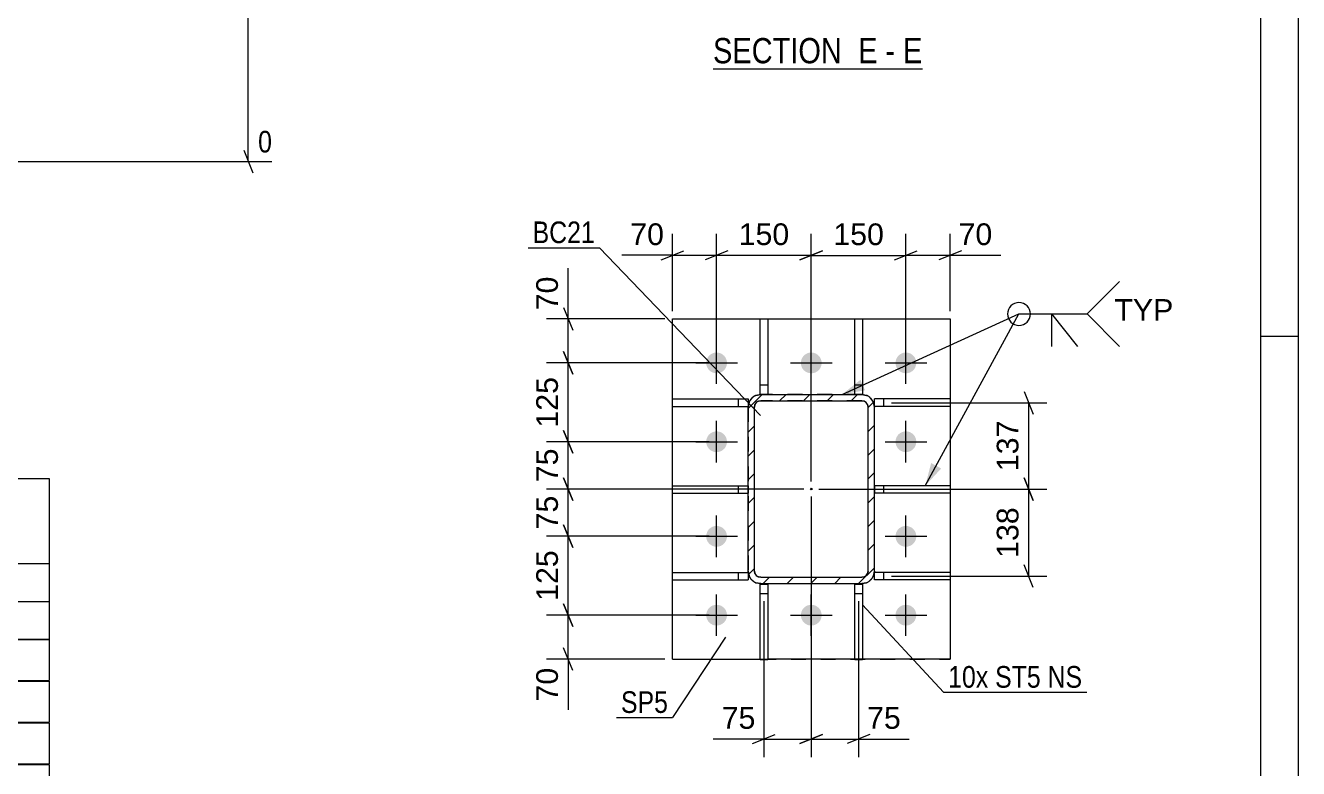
# Model space of a CAD drawing. Header units: millimetres. Extents: x -163 to 431, y -189 to 231.
# Drawn here: x 262.8 to 431, y -96.9 to 1.3 of the extents above; entities that cross this region are included whole.
import ezdxf

# ---------------------------------------------------------------- set-up
doc = ezdxf.new("R2010")
doc.units = ezdxf.units.MM
doc.linetypes.add('DXK_LINE_DOT2', pattern=[3.9198, 1.9599, -1.9599])
doc.linetypes.add('DXK_LINE_DOT3', pattern=[5.9187, 2.979, -0.9799, 0.9799, -0.9799])
doc.styles.add('Arial', font='ARIAL.TTF', dxfattribs={"height": 0.2})
doc.styles.add('Arial Narrow', font='ARIALN.TTF', dxfattribs={"height": 0.2})

# ---------------------------------------------------------------- blocks, each defined once
blk = doc.blocks.new('Unknown-284932107-18 - 3738')
at = {"color": 6, "linetype": 'Continuous'}
blk.add_line((353.65, -4.43), (381.29, -4.43), dxfattribs=at)
at = {"color": 0, "linetype": 'Continuous'}
for points in [[(371.76, -3.68), (371.76, -0.18), (353.65, -0.18), (353.65, -3.68)], [(375.36, -3.68), (375.36, -0.18), (372.81, -0.18), (372.81, -3.68)], [(377.69, -3.68), (377.69, -0.18), (376.41, -0.18), (376.41, -3.68)], [(381.29, -3.68), (381.29, -0.18), (378.74, -0.18), (378.74, -3.68)]]:
    blk.add_wipeout(points, dxfattribs=at)
at = {"color": 7, "linetype": 'Continuous', "style": 'Arial Narrow'}
for s, p in [('SECTION ', (353.65, -3.68)), ('E', (372.81, -3.68)), ('E', (378.74, -3.68)), ('-', (376.41, -3.68))]:
    blk.add_text(s, height=3.34, dxfattribs=at).set_placement(p)
blk = doc.blocks.new('Unknown-284932107-1134')
at = {"color": 5, "linetype": 'Continuous'}
for p, q in [((430.97, -188.79), (430.97, 231.21)), ((425.97, -183.79), (425.97, 226.21)), ((430.97, -39.79), (425.97, -39.79))]:
    blk.add_line(p, q, dxfattribs=at)
blk = doc.blocks.new('Part-284932107-3978 - 3912')
at = {"color": 2, "linetype": 'Continuous'}
for p, q in [((384.95, -70.96), (374.95, -70.96)), ((374.95, -71.96), (374.95, -70.96)), ((384.95, -71.96), (374.95, -71.96)), ((384.95, -70.96), (384.95, -71.96))]:
    blk.add_line(p, q, dxfattribs=at)
at = {"color": 7, "linetype": 'DXK_LINE_DOT2'}
blk.add_line((376.2, -71.96), (376.2, -70.96), dxfattribs=at)
blk = doc.blocks.new('Part-284932107-3958 - 3912')
at = {"color": 2, "linetype": 'Continuous'}
for p, q in [((359.87, -82.5), (359.87, -72.5)), ((359.87, -72.5), (360.87, -72.5)), ((360.87, -72.5), (360.87, -82.5)), ((360.87, -82.5), (359.87, -82.5))]:
    blk.add_line(p, q, dxfattribs=at)
at = {"color": 7, "linetype": 'DXK_LINE_DOT2'}
blk.add_line((359.87, -73.75), (360.87, -73.75), dxfattribs=at)
blk = doc.blocks.new('Bolt-284932107-3918 - 3912')
at = {"linetype": 'Continuous'}
for points in [[(354.12, -41.9), (354.4, -41.93), (354.68, -42.02), (354.92, -42.17), (355.14, -42.36), (355.31, -42.59), (355.42, -42.85), (355.48, -43.13), (355.48, -43.42), (355.42, -43.7), (355.31, -43.97), (355.14, -44.2), (354.92, -44.39), (354.68, -44.53), (354.4, -44.62), (354.12, -44.65), (353.83, -44.62), (353.56, -44.53), (353.31, -44.39), (353.09, -44.2), (352.93, -43.97), (352.81, -43.7), (352.75, -43.42), (352.75, -43.13), (352.81, -42.85), (352.93, -42.59), (353.09, -42.36), (353.31, -42.17), (353.56, -42.02), (353.83, -41.93)], [(366.62, -41.9), (366.9, -41.93), (367.18, -42.02), (367.42, -42.17), (367.64, -42.36), (367.81, -42.59), (367.92, -42.85), (367.98, -43.13), (367.98, -43.42), (367.92, -43.7), (367.81, -43.97), (367.64, -44.2), (367.42, -44.39), (367.18, -44.53), (366.9, -44.62), (366.62, -44.65), (366.33, -44.62), (366.06, -44.53), (365.81, -44.39), (365.59, -44.2), (365.43, -43.97), (365.31, -43.7), (365.25, -43.42), (365.25, -43.13), (365.31, -42.85), (365.43, -42.59), (365.59, -42.36), (365.81, -42.17), (366.06, -42.02), (366.33, -41.93)], [(379.12, -41.9), (379.4, -41.93), (379.68, -42.02), (379.92, -42.17), (380.14, -42.36), (380.31, -42.59), (380.42, -42.85), (380.48, -43.13), (380.48, -43.42), (380.42, -43.7), (380.31, -43.97), (380.14, -44.2), (379.92, -44.39), (379.68, -44.53), (379.4, -44.62), (379.12, -44.65), (378.83, -44.62), (378.56, -44.53), (378.31, -44.39), (378.09, -44.2), (377.93, -43.97), (377.81, -43.7), (377.75, -43.42), (377.75, -43.13), (377.81, -42.85), (377.93, -42.59), (378.09, -42.36), (378.31, -42.17), (378.56, -42.02), (378.83, -41.93)], [(354.12, -52.32), (354.4, -52.35), (354.68, -52.44), (354.92, -52.58), (355.14, -52.77), (355.31, -53.01), (355.42, -53.27), (355.48, -53.55), (355.48, -53.84), (355.42, -54.12), (355.31, -54.38), (355.14, -54.61), (354.92, -54.81), (354.68, -54.95), (354.4, -55.04), (354.12, -55.07), (353.83, -55.04), (353.56, -54.95), (353.31, -54.81), (353.09, -54.61), (352.93, -54.38), (352.81, -54.12), (352.75, -53.84), (352.75, -53.55), (352.81, -53.27), (352.93, -53.01), (353.09, -52.77), (353.31, -52.58), (353.56, -52.44), (353.83, -52.35)], [(379.12, -52.32), (379.4, -52.35), (379.68, -52.44), (379.92, -52.58), (380.14, -52.77), (380.31, -53.01), (380.42, -53.27), (380.48, -53.55), (380.48, -53.84), (380.42, -54.12), (380.31, -54.38), (380.14, -54.61), (379.92, -54.81), (379.68, -54.95), (379.4, -55.04), (379.12, -55.07), (378.83, -55.04), (378.56, -54.95), (378.31, -54.81), (378.09, -54.61), (377.93, -54.38), (377.81, -54.12), (377.75, -53.84), (377.75, -53.55), (377.81, -53.27), (377.93, -53.01), (378.09, -52.77), (378.31, -52.58), (378.56, -52.44), (378.83, -52.35)], [(354.12, -64.82), (354.4, -64.85), (354.68, -64.94), (354.92, -65.08), (355.14, -65.27), (355.31, -65.51), (355.42, -65.77), (355.48, -66.05), (355.48, -66.34), (355.42, -66.62), (355.31, -66.88), (355.14, -67.11), (354.92, -67.31), (354.68, -67.45), (354.4, -67.54), (354.12, -67.57), (353.83, -67.54), (353.56, -67.45), (353.31, -67.31), (353.09, -67.11), (352.93, -66.88), (352.81, -66.62), (352.75, -66.34), (352.75, -66.05), (352.81, -65.77), (352.93, -65.51), (353.09, -65.27), (353.31, -65.08), (353.56, -64.94), (353.83, -64.85)], [(379.12, -64.82), (379.4, -64.85), (379.68, -64.94), (379.92, -65.08), (380.14, -65.27), (380.31, -65.51), (380.42, -65.77), (380.48, -66.05), (380.48, -66.34), (380.42, -66.62), (380.31, -66.88), (380.14, -67.11), (379.92, -67.31), (379.68, -67.45), (379.4, -67.54), (379.12, -67.57), (378.83, -67.54), (378.56, -67.45), (378.31, -67.31), (378.09, -67.11), (377.93, -66.88), (377.81, -66.62), (377.75, -66.34), (377.75, -66.05), (377.81, -65.77), (377.93, -65.51), (378.09, -65.27), (378.31, -65.08), (378.56, -64.94), (378.83, -64.85)], [(354.12, -75.24), (354.4, -75.27), (354.68, -75.35), (354.92, -75.5), (355.14, -75.69), (355.31, -75.92), (355.42, -76.19), (355.48, -76.47), (355.48, -76.75), (355.42, -77.04), (355.31, -77.3), (355.14, -77.53), (354.92, -77.72), (354.68, -77.87), (354.4, -77.96), (354.12, -77.99), (353.83, -77.96), (353.56, -77.87), (353.31, -77.72), (353.09, -77.53), (352.93, -77.3), (352.81, -77.04), (352.75, -76.75), (352.75, -76.47), (352.81, -76.19), (352.93, -75.92), (353.09, -75.69), (353.31, -75.5), (353.56, -75.35), (353.83, -75.27)], [(366.62, -75.24), (366.9, -75.27), (367.18, -75.35), (367.42, -75.5), (367.64, -75.69), (367.81, -75.92), (367.92, -76.19), (367.98, -76.47), (367.98, -76.75), (367.92, -77.04), (367.81, -77.3), (367.64, -77.53), (367.42, -77.72), (367.18, -77.87), (366.9, -77.96), (366.62, -77.99), (366.33, -77.96), (366.06, -77.87), (365.81, -77.72), (365.59, -77.53), (365.43, -77.3), (365.31, -77.04), (365.25, -76.75), (365.25, -76.47), (365.31, -76.19), (365.43, -75.92), (365.59, -75.69), (365.81, -75.5), (366.06, -75.35), (366.33, -75.27)], [(379.12, -75.24), (379.4, -75.27), (379.68, -75.35), (379.92, -75.5), (380.14, -75.69), (380.31, -75.92), (380.42, -76.19), (380.48, -76.47), (380.48, -76.75), (380.42, -77.04), (380.31, -77.3), (380.14, -77.53), (379.92, -77.72), (379.68, -77.87), (379.4, -77.96), (379.12, -77.99), (378.83, -77.96), (378.56, -77.87), (378.31, -77.72), (378.09, -77.53), (377.93, -77.3), (377.81, -77.04), (377.75, -76.75), (377.75, -76.47), (377.81, -76.19), (377.93, -75.92), (378.09, -75.69), (378.31, -75.5), (378.56, -75.35), (378.83, -75.27)]]:
    blk.add_hatch(color=1, dxfattribs=at).paths.add_polyline_path(points)
at = {"color": 1, "linetype": 'Continuous'}
for p, q in [((354.12, -46.03), (354.12, -40.53)), ((366.62, -46.03), (366.62, -40.53)), ((379.12, -46.03), (379.12, -40.53)), ((351.37, -43.28), (356.87, -43.28)), ((363.87, -43.28), (369.37, -43.28)), ((376.37, -43.28), (381.87, -43.28)), ((354.12, -56.44), (354.12, -50.94)), ((379.12, -56.44), (379.12, -50.94)), ((351.37, -53.69), (356.87, -53.69)), ((376.37, -53.69), (381.87, -53.69)), ((354.12, -68.94), (354.12, -63.44)), ((379.12, -68.94), (379.12, -63.44)), ((351.37, -66.19), (356.87, -66.19)), ((376.37, -66.19), (381.87, -66.19)), ((354.12, -79.36), (354.12, -73.86)), ((366.62, -79.36), (366.62, -73.86)), ((379.12, -79.36), (379.12, -73.86)), ((351.37, -76.61), (356.87, -76.61)), ((363.87, -76.61), (369.37, -76.61)), ((376.37, -76.61), (381.87, -76.61))]:
    blk.add_line(p, q, dxfattribs=at)
blk = doc.blocks.new('Part-284932107-3943 - 3912')
at = {"color": 2, "linetype": 'Continuous'}
for p, q in [((372.37, -47.44), (372.37, -37.44)), ((372.37, -37.44), (373.37, -37.44)), ((373.37, -37.44), (373.37, -47.44)), ((373.37, -47.44), (373.28, -47.44))]:
    blk.add_line(p, q, dxfattribs=at)
at = {"color": 7, "linetype": 'DXK_LINE_DOT2'}
for p, q in [((372.37, -46.19), (373.37, -46.19)), ((373.28, -47.44), (372.37, -47.44))]:
    blk.add_line(p, q, dxfattribs=at)
blk = doc.blocks.new('Part-284932107-3948 - 3912')
at = {"color": 2, "linetype": 'Continuous'}
for p, q in [((359.87, -47.44), (359.87, -37.44)), ((359.87, -37.44), (360.87, -37.44)), ((360.87, -37.44), (360.87, -47.44)), ((359.87, -47.44), (359.95, -47.44))]:
    blk.add_line(p, q, dxfattribs=at)
at = {"color": 7, "linetype": 'DXK_LINE_DOT2'}
for p, q in [((359.87, -46.19), (360.87, -46.19)), ((359.95, -47.44), (360.87, -47.44))]:
    blk.add_line(p, q, dxfattribs=at)
blk = doc.blocks.new('Part-284932107-3953 - 3912')
at = {"color": 2, "linetype": 'Continuous'}
for p, q in [((372.37, -82.5), (372.37, -72.5)), ((372.37, -72.5), (373.37, -72.5)), ((373.37, -72.5), (373.37, -82.5)), ((373.37, -82.5), (372.37, -82.5))]:
    blk.add_line(p, q, dxfattribs=at)
at = {"color": 7, "linetype": 'DXK_LINE_DOT2'}
blk.add_line((372.37, -73.75), (373.37, -73.75), dxfattribs=at)
blk = doc.blocks.new('Part-284932107-3963 - 3912')
at = {"color": 2, "linetype": 'Continuous'}
for p, q in [((348.28, -71.96), (348.28, -70.96)), ((348.28, -70.96), (358.28, -70.96)), ((348.28, -71.96), (358.28, -71.96)), ((358.28, -70.96), (358.28, -71.96))]:
    blk.add_line(p, q, dxfattribs=at)
at = {"color": 7, "linetype": 'DXK_LINE_DOT2'}
blk.add_line((357.03, -71.96), (357.03, -70.96), dxfattribs=at)
blk = doc.blocks.new('Part-284932107-3968 - 3912')
at = {"color": 2, "linetype": 'Continuous'}
for p, q in [((348.28, -49.04), (348.28, -48.04)), ((348.28, -48.04), (358.28, -48.04)), ((358.28, -48.04), (358.28, -49.04)), ((348.28, -49.04), (358.28, -49.04))]:
    blk.add_line(p, q, dxfattribs=at)
at = {"color": 7, "linetype": 'DXK_LINE_DOT2'}
blk.add_line((357.03, -49.04), (357.03, -48.04), dxfattribs=at)
blk = doc.blocks.new('Part-284932107-3973 - 3912')
at = {"color": 2, "linetype": 'Continuous'}
for p, q in [((348.28, -60.5), (348.28, -59.5)), ((348.28, -59.5), (358.28, -59.5)), ((348.28, -60.5), (358.28, -60.5))]:
    blk.add_line(p, q, dxfattribs=at)
at = {"color": 7, "linetype": 'DXK_LINE_DOT2'}
for p, q in [((357.03, -60.5), (357.03, -59.5)), ((358.28, -59.5), (358.28, -60.5))]:
    blk.add_line(p, q, dxfattribs=at)
blk = doc.blocks.new('Part-284932107-3983 - 3912')
at = {"color": 2, "linetype": 'Continuous'}
for p, q in [((384.95, -48.04), (374.95, -48.04)), ((374.95, -49.04), (374.95, -48.04)), ((384.95, -48.04), (384.95, -49.04)), ((384.95, -49.04), (374.95, -49.04))]:
    blk.add_line(p, q, dxfattribs=at)
at = {"color": 7, "linetype": 'DXK_LINE_DOT2'}
blk.add_line((376.2, -49.04), (376.2, -48.04), dxfattribs=at)
blk = doc.blocks.new('Part-284932107-3988 - 3912')
at = {"color": 2, "linetype": 'Continuous'}
for p, q in [((384.95, -59.5), (374.95, -59.5)), ((384.95, -60.5), (374.95, -60.5)), ((384.95, -59.5), (384.95, -60.5))]:
    blk.add_line(p, q, dxfattribs=at)
at = {"color": 7, "linetype": 'DXK_LINE_DOT2'}
for p, q in [((374.95, -59.5), (374.95, -60.5)), ((376.2, -60.5), (376.2, -59.5))]:
    blk.add_line(p, q, dxfattribs=at)
blk = doc.blocks.new('Part-284932107-3996 - 3912')
at = {"color": 2, "linetype": 'Continuous'}
for p, q in [((348.28, -37.44), (384.95, -37.44)), ((348.28, -82.44), (348.28, -37.44)), ((384.95, -37.44), (384.95, -82.44)), ((348.28, -82.44), (359.87, -82.44)), ((348.28, -82.44), (348.28, -82.44)), ((372.37, -82.44), (360.87, -82.44)), ((384.95, -82.44), (373.37, -82.44)), ((384.95, -82.44), (384.95, -82.44))]:
    blk.add_line(p, q, dxfattribs=at)
at = {"color": 7, "linetype": 'DXK_LINE_DOT2'}
for p, q in [((348.28, -37.44), (348.28, -37.44)), ((348.28, -37.44), (384.95, -37.44)), ((384.95, -37.44), (384.95, -37.44)), ((348.28, -82.44), (384.95, -82.44)), ((359.87, -82.44), (360.87, -82.44)), ((373.37, -82.44), (372.37, -82.44))]:
    blk.add_line(p, q, dxfattribs=at)
blk = doc.blocks.new('Part-284932107-4019 - 3912')
at = {"linetype": 'Continuous'}
h = blk.add_hatch(dxfattribs=at)
h.set_pattern_fill('', scale=0.7, style=0, pattern_type=0)
h.set_pattern_definition([(45, (374.823, -48.4734), (-1.57154, 1.57154), [])])
h.paths.add_polyline_path([(374.95, -49.11), (374.82, -48.47), (374.46, -47.93), (373.92, -47.57), (373.28, -47.44), (359.95, -47.44), (359.31, -47.57), (358.77, -47.93), (358.41, -48.47), (358.28, -49.11), (358.28, -70.78), (358.41, -71.42), (358.77, -71.96), (359.31, -72.32), (359.95, -72.44), (373.28, -72.44), (373.92, -72.32), (374.46, -71.96), (374.82, -71.42), (374.95, -70.78)])
h.paths.add_polyline_path([(374.05, -71.1), (373.87, -71.37), (373.6, -71.55), (373.28, -71.61), (359.95, -71.61), (359.63, -71.55), (359.36, -71.37), (359.18, -71.1), (359.12, -70.78), (359.12, -49.11), (359.18, -48.79), (359.36, -48.52), (359.63, -48.34), (359.95, -48.28), (373.28, -48.28), (373.6, -48.34), (373.87, -48.52), (374.05, -48.79), (374.12, -49.11), (374.12, -70.78)])
blk.add_hatch(color=246, dxfattribs=at).paths.add_polyline_path([(366.62, -60.04, -1), (366.62, -59.84, -1)])
at = {"color": 7, "linetype": 'DXK_LINE_DOT2'}
for p, q in [((358.28, -49.11), (358.41, -48.47)), ((359.31, -47.57), (359.95, -47.44)), ((359.95, -48.28), (359.63, -48.34)), ((373.28, -47.44), (359.95, -47.44)), ((373.28, -48.28), (359.95, -48.28)), ((373.28, -47.44), (373.92, -47.57)), ((373.6, -48.34), (373.28, -48.28)), ((374.82, -48.47), (374.95, -49.11)), ((358.28, -49.11), (358.28, -70.78)), ((359.18, -48.79), (359.12, -49.11)), ((359.12, -70.78), (359.12, -49.11)), ((374.12, -49.11), (374.05, -48.79)), ((374.12, -70.78), (374.12, -49.11)), ((374.95, -70.78), (374.95, -49.11)), ((358.41, -71.42), (358.28, -70.78)), ((359.12, -70.78), (359.18, -71.1)), ((359.63, -71.55), (359.95, -71.61)), ((359.95, -71.61), (373.28, -71.61)), ((373.28, -71.61), (373.6, -71.55)), ((374.05, -71.1), (374.12, -70.78)), ((374.95, -70.78), (374.82, -71.42)), ((359.95, -72.44), (359.31, -72.32)), ((359.95, -72.44), (373.28, -72.44)), ((373.92, -72.32), (373.28, -72.44))]:
    blk.add_line(p, q, dxfattribs=at)
at = {"color": 2, "linetype": 'Continuous'}
for p, q in [((358.41, -48.47), (358.28, -49.11)), ((359.95, -47.44), (359.31, -47.57)), ((359.63, -48.34), (359.95, -48.28)), ((359.95, -47.44), (359.95, -47.44)), ((359.95, -47.44), (373.28, -47.44)), ((359.95, -48.28), (359.95, -48.28)), ((359.95, -48.28), (373.28, -48.28)), ((373.28, -47.44), (373.28, -47.44)), ((373.92, -47.57), (373.28, -47.44)), ((373.28, -48.28), (373.28, -48.28)), ((373.28, -48.28), (373.6, -48.34)), ((374.95, -49.11), (374.82, -48.47)), ((358.28, -49.11), (358.28, -49.11)), ((358.28, -70.78), (358.28, -49.11)), ((359.12, -49.11), (359.18, -48.79)), ((359.12, -49.11), (359.12, -49.11)), ((359.12, -70.78), (359.12, -49.11)), ((374.05, -48.79), (374.12, -49.11)), ((374.12, -49.11), (374.12, -49.11)), ((374.12, -70.78), (374.12, -49.11)), ((374.95, -49.11), (374.95, -49.11)), ((374.95, -70.78), (374.95, -49.11)), ((358.28, -70.78), (358.28, -70.78)), ((358.28, -70.78), (358.41, -71.42)), ((359.12, -70.78), (359.12, -70.78)), ((359.18, -71.1), (359.12, -70.78)), ((359.95, -71.61), (359.63, -71.55)), ((359.95, -71.61), (359.95, -71.61)), ((359.95, -71.61), (373.28, -71.61)), ((373.6, -71.55), (373.28, -71.61)), ((373.28, -71.61), (373.28, -71.61)), ((374.12, -70.78), (374.05, -71.1)), ((374.12, -70.78), (374.12, -70.78)), ((374.82, -71.42), (374.95, -70.78)), ((374.95, -70.78), (374.95, -70.78)), ((359.31, -72.32), (359.95, -72.44)), ((359.95, -72.44), (359.95, -72.44)), ((359.95, -72.44), (373.28, -72.44)), ((373.28, -72.44), (373.92, -72.32)), ((373.28, -72.44), (373.28, -72.44))]:
    blk.add_line(p, q, dxfattribs=at)
at = {"color": 7, "linetype": 'DXK_LINE_DOT3'}
blk.add_line((366.62, -59.94), (366.62, -59.94), dxfattribs=at)
at = {"color": 246, "linetype": 'DXK_LINE_DOT2'}
blk.add_line((366.62, -59.94), (366.62, -59.94), dxfattribs=at)
at = {"color": 246, "linetype": 'Continuous'}
blk.add_circle((366.62, -59.94), 0.1, dxfattribs=at)
at = {"color": 7, "linetype": 'DXK_LINE_DOT2'}
for centre, radius, start, end in [((359.95, -49.11), 1.67, 112.5, 157.5), ((359.95, -49.11), 0.833, 112.5, 157.5), ((373.28, -49.11), 0.833, 22.5, 67.5), ((373.28, -49.11), 1.67, 22.5, 67.5), ((359.95, -70.78), 1.67, 202.5, 247.5), ((359.95, -70.78), 0.833, 202.5, 247.5), ((373.28, -70.78), 0.833, 292.5, 337.5), ((373.28, -70.78), 1.67, 292.5, 337.5)]:
    blk.add_arc(centre, radius, start, end, dxfattribs=at)
at = {"color": 2, "linetype": 'Continuous'}
for centre, radius, start, end in [((359.95, -49.11), 1.67, 112.5, 157.5), ((359.95, -49.11), 0.833, 112.5, 157.5), ((373.28, -49.11), 0.833, 22.5, 67.5), ((373.28, -49.11), 1.67, 22.5, 67.5), ((359.95, -70.78), 1.67, 202.5, 247.5), ((359.95, -70.78), 0.833, 202.5, 247.5), ((373.28, -70.78), 0.833, 292.5, 337.5), ((373.28, -70.78), 1.67, 292.5, 337.5)]:
    blk.add_arc(centre, radius, start, end, dxfattribs=at)
blk = doc.blocks.new('StraightDimension-284932107-2927 - 2539')
at = {"color": 7, "linetype": 'Continuous'}
for p, q in [((292.87, 37.04), (291.67, 40.04)), ((243.93, 38.54), (300.88, 38.54)), ((292.27, -16.67), (292.27, 38.54)), ((223.29, -16.67), (295.4, -16.67)), ((291.67, -15.17), (292.87, -18.17))]:
    blk.add_line(p, q, dxfattribs=at)
at = {"color": 0, "linetype": 'Continuous'}
for points in [[(301.48, 39.14), (301.48, 43.34), (292.97, 43.34), (292.97, 39.14)], [(296, -16.07), (296, -11.87), (292.97, -11.87), (292.97, -16.07)]]:
    blk.add_wipeout(points, dxfattribs=at)
at = {"color": 0}
blk.add_wipeout([(291.52, 15.19), (287.32, 15.19), (287.32, 6.68), (291.52, 6.68)], dxfattribs=at)
at = {"color": 3, "linetype": 'Continuous', "style": 'Arial Narrow'}
for s, height, p in [('4535', 2.863, (293.57, 39.74)), ('0', 2.86, (293.57, -15.47))]:
    blk.add_text(s, height=height, dxfattribs=at).set_placement(p)
at = {"color": 3, "style": 'Arial Narrow'}
blk.add_text('4535', height=2.863, rotation=90.0002, dxfattribs=at).set_placement((290.92, 7.28))
blk = doc.blocks.new('StraightDimension-284932107-5705 - 3912')
at = {"color": 7, "linetype": 'Continuous'}
for p, q in [((353.12, -53.69), (331.66, -53.69)), ((333.91, -52.19), (335.11, -55.19)), ((334.51, -59.95), (334.51, -53.69)), ((335.11, -61.45), (333.91, -58.45)), ((365.62, -59.95), (331.66, -59.95))]:
    blk.add_line(p, q, dxfattribs=at)
at = {"color": 0}
blk.add_wipeout([(333.76, -54), (329.56, -54), (329.56, -59.64), (333.76, -59.64)], dxfattribs=at)
at = {"color": 3, "style": 'Arial'}
blk.add_text('75', height=2.865, rotation=90.0002, dxfattribs=at).set_placement((333.16, -59.04))
blk = doc.blocks.new('StraightDimension-284932107-4022 - 3912')
at = {"color": 7, "linetype": 'Continuous'}
for p, q in [((366.62, -60.95), (366.62, -95.38)), ((372.87, -74.75), (372.87, -95.38)), ((365.12, -93.58), (368.12, -92.38)), ((374.37, -92.38), (371.37, -93.58)), ((366.62, -92.98), (372.87, -92.98))]:
    blk.add_line(p, q, dxfattribs=at)
at = {"color": 0}
blk.add_wipeout([(379.04, -92.23), (379.04, -88.03), (373.39, -88.03), (373.39, -92.23)], dxfattribs=at)
at = {"color": 7, "linetype": 'Continuous'}
blk.add_line((372.87, -92.98), (379.56, -92.98), dxfattribs=at)
blk.add_line((372.87, -92.98), (379.56, -92.98), dxfattribs=at)
at = {"color": 3, "style": 'Arial'}
blk.add_text('75', height=2.865, dxfattribs=at).set_placement((373.99, -91.63))
blk = doc.blocks.new('StraightDimension-284932107-4091 - 3912')
at = {"color": 7, "linetype": 'Continuous'}
for p, q in [((348.28, -36.44), (348.28, -26.2)), ((354.12, -42.28), (354.12, -26.2)), ((346.78, -29.65), (349.78, -28.45)), ((355.62, -28.45), (352.62, -29.65)), ((348.28, -29.05), (354.12, -29.05))]:
    blk.add_line(p, q, dxfattribs=at)
at = {"color": 0}
blk.add_wipeout([(347.76, -28.3), (347.76, -24.1), (342.11, -24.1), (342.11, -28.3)], dxfattribs=at)
at = {"color": 7, "linetype": 'Continuous'}
blk.add_line((348.28, -29.05), (341.59, -29.05), dxfattribs=at)
blk.add_line((348.28, -29.05), (341.59, -29.05), dxfattribs=at)
at = {"color": 3, "style": 'Arial'}
blk.add_text('70', height=2.865, dxfattribs=at).set_placement((342.71, -27.7))
blk = doc.blocks.new('StraightDimension-284932107-4027 - 3912')
at = {"color": 7, "linetype": 'Continuous'}
for p, q in [((366.62, -60.95), (366.62, -95.38)), ((360.37, -74.75), (360.37, -95.38)), ((358.87, -93.58), (361.87, -92.38)), ((368.12, -92.38), (365.12, -93.58)), ((360.37, -92.98), (366.62, -92.98))]:
    blk.add_line(p, q, dxfattribs=at)
at = {"color": 0}
blk.add_wipeout([(359.84, -92.23), (359.84, -88.03), (354.19, -88.03), (354.19, -92.23)], dxfattribs=at)
at = {"color": 7, "linetype": 'Continuous'}
blk.add_line((360.37, -92.98), (353.67, -92.98), dxfattribs=at)
blk.add_line((360.37, -92.98), (353.67, -92.98), dxfattribs=at)
at = {"color": 3, "style": 'Arial'}
blk.add_text('75', height=2.865, dxfattribs=at).set_placement((354.79, -91.63))
blk = doc.blocks.new('StraightDimension-284932107-5703 - 3912')
at = {"color": 7, "linetype": 'Continuous'}
for p, q in [((333.91, -35.94), (335.11, -38.94)), ((347.28, -37.44), (331.66, -37.44)), ((334.51, -43.28), (334.51, -37.44)), ((335.11, -44.78), (333.91, -41.78)), ((353.12, -43.28), (331.66, -43.28))]:
    blk.add_line(p, q, dxfattribs=at)
at = {"color": 0}
blk.add_wipeout([(333.76, -31.27), (329.56, -31.27), (329.56, -36.92), (333.76, -36.92)], dxfattribs=at)
at = {"color": 7, "linetype": 'Continuous'}
blk.add_line((334.51, -37.44), (334.51, -30.75), dxfattribs=at)
blk.add_line((334.51, -37.44), (334.51, -30.75), dxfattribs=at)
at = {"color": 3, "style": 'Arial'}
blk.add_text('70', height=2.865, rotation=90.0002, dxfattribs=at).set_placement((333.16, -36.32))
blk = doc.blocks.new('StraightDimension-284932107-4080 - 3912')
at = {"color": 7, "linetype": 'Continuous'}
for p, q in [((394.73, -58.45), (395.93, -61.45)), ((367.62, -59.95), (397.73, -59.95)), ((395.33, -71.46), (395.33, -59.95)), ((395.93, -72.96), (394.73, -69.96)), ((377.2, -71.46), (397.73, -71.46))]:
    blk.add_line(p, q, dxfattribs=at)
at = {"color": 0}
blk.add_wipeout([(394.58, -61.77), (390.38, -61.77), (390.38, -69.64), (394.58, -69.64)], dxfattribs=at)
at = {"color": 3, "style": 'Arial'}
blk.add_text('138', height=2.865, rotation=90.0002, dxfattribs=at).set_placement((393.98, -69.04))
blk = doc.blocks.new('StraightDimension-284932107-4085 - 3912')
at = {"color": 7, "linetype": 'Continuous'}
for p, q in [((394.73, -47.04), (395.93, -50.04)), ((377.2, -48.54), (397.73, -48.54)), ((395.33, -59.95), (395.33, -48.54)), ((395.93, -61.45), (394.73, -58.45)), ((367.62, -59.95), (397.73, -59.95))]:
    blk.add_line(p, q, dxfattribs=at)
at = {"color": 0}
blk.add_wipeout([(394.58, -50.31), (390.38, -50.31), (390.38, -58.18), (394.58, -58.18)], dxfattribs=at)
at = {"color": 3, "style": 'Arial'}
blk.add_text('137', height=2.865, rotation=90.0002, dxfattribs=at).set_placement((393.98, -57.58))
blk = doc.blocks.new('StraightDimension-284932107-4101 - 3912')
at = {"color": 7, "linetype": 'Continuous'}
for p, q in [((354.12, -42.28), (354.12, -26.2)), ((366.62, -58.95), (366.62, -26.2)), ((355.62, -28.45), (352.62, -29.65)), ((365.12, -29.65), (368.12, -28.45)), ((354.12, -29.05), (366.62, -29.05))]:
    blk.add_line(p, q, dxfattribs=at)
at = {"color": 0}
blk.add_wipeout([(364.3, -28.3), (364.3, -24.1), (356.43, -24.1), (356.43, -28.3)], dxfattribs=at)
at = {"color": 3, "style": 'Arial'}
blk.add_text('150', height=2.865, dxfattribs=at).set_placement((357.03, -27.7))
blk = doc.blocks.new('StraightDimension-284932107-4110 - 3912')
at = {"color": 7, "linetype": 'Continuous'}
for p, q in [((366.62, -58.95), (366.62, -26.21)), ((379.12, -42.28), (379.12, -26.21)), ((368.12, -28.46), (365.12, -29.66)), ((377.62, -29.66), (380.62, -28.46)), ((366.62, -29.06), (379.12, -29.06))]:
    blk.add_line(p, q, dxfattribs=at)
at = {"color": 0}
blk.add_wipeout([(376.8, -28.31), (376.8, -24.11), (368.93, -24.11), (368.93, -28.31)], dxfattribs=at)
at = {"color": 3, "style": 'Arial'}
blk.add_text('150', height=2.865, dxfattribs=at).set_placement((369.53, -27.71))
blk = doc.blocks.new('StraightDimension-284932107-4119 - 3912')
at = {"color": 7, "linetype": 'Continuous'}
for p, q in [((379.12, -42.28), (379.12, -26.2)), ((384.95, -36.44), (384.95, -26.2)), ((377.62, -29.65), (380.62, -28.45)), ((386.45, -28.45), (383.45, -29.65)), ((379.12, -29.05), (384.95, -29.05))]:
    blk.add_line(p, q, dxfattribs=at)
at = {"color": 0}
blk.add_wipeout([(391.12, -28.3), (391.12, -24.1), (385.47, -24.1), (385.47, -28.3)], dxfattribs=at)
at = {"color": 7, "linetype": 'Continuous'}
blk.add_line((384.95, -29.05), (391.65, -29.05), dxfattribs=at)
blk.add_line((384.95, -29.05), (391.65, -29.05), dxfattribs=at)
at = {"color": 3, "style": 'Arial'}
blk.add_text('70', height=2.865, dxfattribs=at).set_placement((386.07, -27.7))
blk = doc.blocks.new('StraightDimension-284932107-5704 - 3912')
at = {"color": 7, "linetype": 'Continuous'}
for p, q in [((333.91, -41.78), (335.11, -44.78)), ((353.12, -43.28), (331.66, -43.28)), ((334.51, -53.69), (334.51, -43.28)), ((353.12, -53.69), (331.66, -53.69)), ((335.11, -55.19), (333.91, -52.19))]:
    blk.add_line(p, q, dxfattribs=at)
at = {"color": 0}
blk.add_wipeout([(333.76, -44.55), (329.56, -44.55), (329.56, -52.42), (333.76, -52.42)], dxfattribs=at)
at = {"color": 3, "style": 'Arial'}
blk.add_text('125', height=2.865, rotation=90.0002, dxfattribs=at).set_placement((333.16, -51.82))
blk = doc.blocks.new('StraightDimension-284932107-5706 - 3912')
at = {"color": 7, "linetype": 'Continuous'}
for p, q in [((333.91, -58.45), (335.11, -61.45)), ((365.62, -59.95), (331.66, -59.95)), ((334.51, -66.17), (334.51, -59.95)), ((335.11, -67.67), (333.91, -64.67)), ((353.12, -66.17), (331.66, -66.17))]:
    blk.add_line(p, q, dxfattribs=at)
at = {"color": 0}
blk.add_wipeout([(333.76, -60.23), (329.56, -60.23), (329.56, -65.88), (333.76, -65.88)], dxfattribs=at)
at = {"color": 3, "style": 'Arial'}
blk.add_text('75', height=2.865, rotation=90.0002, dxfattribs=at).set_placement((333.16, -65.28))
blk = doc.blocks.new('StraightDimension-284932107-5707 - 3912')
at = {"color": 7, "linetype": 'Continuous'}
for p, q in [((333.91, -64.67), (335.11, -67.67)), ((353.12, -66.17), (331.66, -66.17)), ((334.51, -76.61), (334.51, -66.17)), ((335.11, -78.11), (333.91, -75.11)), ((353.12, -76.61), (331.66, -76.61))]:
    blk.add_line(p, q, dxfattribs=at)
at = {"color": 0}
blk.add_wipeout([(333.76, -67.45), (329.56, -67.45), (329.56, -75.32), (333.76, -75.32)], dxfattribs=at)
at = {"color": 3, "style": 'Arial'}
blk.add_text('125', height=2.865, rotation=90.0002, dxfattribs=at).set_placement((333.16, -74.72))
blk = doc.blocks.new('StraightDimension-284932107-5708 - 3912')
at = {"color": 7, "linetype": 'Continuous'}
for p, q in [((333.91, -75.11), (335.11, -78.11)), ((353.12, -76.61), (331.66, -76.61)), ((334.51, -82.44), (334.51, -76.61)), ((335.11, -83.94), (333.91, -80.94)), ((347.28, -82.44), (331.66, -82.44))]:
    blk.add_line(p, q, dxfattribs=at)
at = {"color": 0}
blk.add_wipeout([(333.76, -82.97), (329.56, -82.97), (329.56, -88.62), (333.76, -88.62)], dxfattribs=at)
at = {"color": 7, "linetype": 'Continuous'}
blk.add_line((334.51, -82.44), (334.51, -89.14), dxfattribs=at)
blk.add_line((334.51, -82.44), (334.51, -89.14), dxfattribs=at)
at = {"color": 3, "style": 'Arial'}
blk.add_text('70', height=2.865, rotation=90.0002, dxfattribs=at).set_placement((333.16, -88.02))
blk = doc.blocks.new('Unknown-284932107-9221')
at = {"color": 7, "linetype": 'Continuous'}
for p, q in [((105.97, -58.54), (265.97, -58.54)), ((105.97, -69.79), (105.97, -58.54)), ((265.97, -58.54), (265.97, -69.79)), ((105.97, -69.79), (265.97, -69.79)), ((105.97, -69.79), (105.97, -74.79)), ((265.97, -69.79), (265.97, -74.79)), ((105.97, -74.79), (265.97, -74.79)), ((105.97, -74.79), (105.97, -79.79)), ((129.97, -74.79), (129.97, -79.79)), ((165.47, -74.79), (165.47, -79.79)), ((191.47, -74.79), (191.47, -79.79)), ((204.47, -74.79), (204.47, -79.79)), ((221.97, -74.79), (221.97, -79.79)), ((243.97, -74.79), (243.97, -79.79)), ((265.97, -74.79), (265.97, -79.79)), ((105.97, -79.79), (265.97, -79.79)), ((105.97, -79.84), (105.97, -85.24)), ((105.97, -79.84), (265.97, -79.84)), ((129.97, -79.79), (129.97, -85.29)), ((165.47, -79.79), (165.47, -85.29)), ((191.47, -79.79), (191.47, -85.29)), ((204.47, -79.79), (204.47, -85.29)), ((221.97, -79.79), (221.97, -85.29)), ((243.97, -79.79), (243.97, -85.29)), ((265.97, -79.84), (265.97, -85.24)), ((105.97, -85.24), (265.97, -85.24)), ((105.97, -85.34), (105.97, -90.74)), ((105.97, -85.34), (265.97, -85.34)), ((129.97, -85.29), (129.97, -90.79)), ((165.47, -85.29), (165.47, -90.79)), ((191.47, -85.29), (191.47, -90.79)), ((204.47, -85.29), (204.47, -90.79)), ((221.97, -85.29), (221.97, -90.79)), ((243.97, -85.29), (243.97, -90.79)), ((265.97, -85.34), (265.97, -90.74)), ((105.97, -90.74), (265.97, -90.74)), ((105.97, -90.84), (105.97, -96.24)), ((105.97, -90.84), (265.97, -90.84)), ((129.97, -90.79), (129.97, -96.29)), ((165.47, -90.79), (165.47, -96.29)), ((191.47, -90.79), (191.47, -96.29)), ((204.47, -90.79), (204.47, -96.29)), ((221.97, -90.79), (221.97, -96.29)), ((243.97, -90.79), (243.97, -96.29)), ((265.97, -90.84), (265.97, -96.24)), ((105.97, -96.24), (265.97, -96.24)), ((105.97, -96.34), (105.97, -101.74)), ((105.97, -96.34), (265.97, -96.34)), ((129.97, -96.29), (129.97, -101.79)), ((165.47, -96.29), (165.47, -101.79)), ((191.47, -96.29), (191.47, -101.79)), ((204.47, -96.29), (204.47, -101.79)), ((221.97, -96.29), (221.97, -101.79)), ((243.97, -96.29), (243.97, -101.79)), ((265.97, -96.34), (265.97, -101.74)), ((105.97, -101.74), (265.97, -101.74)), ((105.97, -101.84), (105.97, -107.24)), ((105.97, -101.84), (265.97, -101.84)), ((129.97, -101.79), (129.97, -107.29)), ((165.47, -101.79), (165.47, -107.29)), ((191.47, -101.79), (191.47, -107.29)), ((204.47, -101.79), (204.47, -107.29)), ((221.97, -101.79), (221.97, -107.29)), ((243.97, -101.79), (243.97, -107.29)), ((265.97, -101.84), (265.97, -107.24)), ((105.97, -107.24), (265.97, -107.24)), ((105.97, -107.34), (105.97, -112.74)), ((105.97, -107.34), (265.97, -107.34)), ((129.97, -107.29), (129.97, -112.79)), ((165.47, -107.29), (165.47, -112.79)), ((191.47, -107.29), (191.47, -112.79)), ((204.47, -107.29), (204.47, -112.79)), ((221.97, -107.29), (221.97, -112.79)), ((243.97, -107.29), (243.97, -112.79)), ((265.97, -107.34), (265.97, -112.74)), ((105.97, -112.74), (265.97, -112.74)), ((105.97, -112.84), (105.97, -118.24)), ((105.97, -112.84), (265.97, -112.84)), ((129.97, -112.79), (129.97, -118.29)), ((165.47, -112.79), (165.47, -118.29)), ((191.47, -112.79), (191.47, -118.29)), ((204.47, -112.79), (204.47, -118.29)), ((221.97, -112.79), (221.97, -118.29)), ((243.97, -112.79), (243.97, -118.29)), ((265.97, -112.84), (265.97, -118.24)), ((105.97, -118.24), (265.97, -118.24)), ((105.97, -118.34), (105.97, -123.74)), ((105.97, -118.34), (265.97, -118.34)), ((129.97, -118.29), (129.97, -123.79)), ((165.47, -118.29), (165.47, -123.79)), ((191.47, -118.29), (191.47, -123.79)), ((204.47, -118.29), (204.47, -123.79)), ((221.97, -118.29), (221.97, -123.79)), ((243.97, -118.29), (243.97, -123.79)), ((265.97, -118.34), (265.97, -123.74)), ((105.97, -123.74), (265.97, -123.74)), ((105.97, -123.84), (105.97, -129.24)), ((105.97, -123.84), (265.97, -123.84)), ((129.97, -123.79), (129.97, -129.29)), ((165.47, -123.79), (165.47, -129.29)), ((191.47, -123.79), (191.47, -129.29)), ((204.47, -123.79), (204.47, -129.29)), ((221.97, -123.79), (221.97, -129.29)), ((243.97, -123.79), (243.97, -129.29)), ((265.97, -123.84), (265.97, -129.24)), ((105.97, -129.24), (265.97, -129.24)), ((105.97, -129.34), (105.97, -134.74)), ((105.97, -129.34), (265.97, -129.34)), ((129.97, -129.29), (129.97, -134.79)), ((165.47, -129.29), (165.47, -134.79)), ((191.47, -129.29), (191.47, -134.79)), ((204.47, -129.29), (204.47, -134.79)), ((221.97, -129.29), (221.97, -134.79)), ((243.97, -129.29), (243.97, -134.79)), ((265.97, -129.34), (265.97, -134.74)), ((105.97, -134.74), (265.97, -134.74)), ((105.97, -134.84), (105.97, -140.24)), ((105.97, -134.84), (265.97, -134.84)), ((129.97, -134.79), (129.97, -140.29)), ((165.47, -134.79), (165.47, -140.29)), ((191.47, -134.79), (191.47, -140.29)), ((204.47, -134.79), (204.47, -140.29)), ((221.97, -134.79), (221.97, -140.29)), ((243.97, -134.79), (243.97, -140.29)), ((265.97, -134.84), (265.97, -140.24)), ((105.97, -140.24), (265.97, -140.24)), ((105.97, -140.34), (105.97, -145.74)), ((105.97, -140.34), (265.97, -140.34)), ((129.97, -140.29), (129.97, -145.79)), ((165.47, -140.29), (165.47, -145.79)), ((191.47, -140.29), (191.47, -145.79)), ((204.47, -140.29), (204.47, -145.79)), ((221.97, -140.29), (221.97, -145.79)), ((243.97, -140.29), (243.97, -145.79)), ((265.97, -140.34), (265.97, -145.74)), ((105.97, -145.74), (265.97, -145.74)), ((105.97, -145.84), (105.97, -151.24)), ((105.97, -145.84), (265.97, -145.84)), ((129.97, -145.79), (129.97, -151.29)), ((165.47, -145.79), (165.47, -151.29)), ((191.47, -145.79), (191.47, -151.29)), ((204.47, -145.79), (204.47, -151.29)), ((221.97, -145.79), (221.97, -151.29)), ((243.97, -145.79), (243.97, -151.29)), ((265.97, -145.84), (265.97, -151.24)), ((105.97, -151.24), (265.97, -151.24)), ((129.97, -151.29), (129.97, -156.79)), ((165.47, -151.29), (165.47, -156.79)), ((191.47, -151.29), (191.47, -156.79)), ((204.47, -151.29), (204.47, -156.79)), ((221.97, -151.29), (221.97, -156.79)), ((243.97, -151.29), (243.97, -156.79)), ((105.97, -151.34), (105.97, -156.74)), ((105.97, -151.34), (265.97, -151.34)), ((265.97, -151.34), (265.97, -156.74)), ((105.97, -156.74), (265.97, -156.74)), ((105.97, -156.84), (105.97, -162.24)), ((105.97, -156.84), (265.97, -156.84)), ((129.97, -156.79), (129.97, -162.29)), ((165.47, -156.79), (165.47, -162.29)), ((191.47, -156.79), (191.47, -162.29)), ((204.47, -156.79), (204.47, -162.29)), ((221.97, -156.79), (221.97, -162.29)), ((243.97, -156.79), (243.97, -162.29)), ((265.97, -156.84), (265.97, -162.24)), ((105.97, -162.24), (265.97, -162.24)), ((105.97, -162.34), (105.97, -167.74)), ((105.97, -162.34), (265.97, -162.34)), ((129.97, -162.29), (129.97, -167.79)), ((165.47, -162.29), (165.47, -167.79)), ((191.47, -162.29), (191.47, -167.79)), ((204.47, -162.29), (204.47, -167.79)), ((221.97, -162.29), (221.97, -167.79)), ((243.97, -162.29), (243.97, -167.79)), ((265.97, -162.34), (265.97, -167.74)), ((105.97, -167.74), (265.97, -167.74)), ((105.97, -167.84), (105.97, -173.24)), ((105.97, -167.84), (265.97, -167.84)), ((129.97, -167.79), (129.97, -173.29)), ((165.47, -167.79), (165.47, -173.29)), ((191.47, -167.79), (191.47, -173.29)), ((204.47, -167.79), (204.47, -173.29)), ((221.97, -167.79), (221.97, -173.29)), ((243.97, -167.79), (243.97, -173.29)), ((265.97, -167.84), (265.97, -173.24)), ((105.97, -173.24), (265.97, -173.24)), ((105.97, -173.34), (105.97, -178.74)), ((105.97, -173.34), (265.97, -173.34)), ((129.97, -173.29), (129.97, -178.79)), ((165.47, -173.29), (165.47, -178.79)), ((191.47, -173.29), (191.47, -178.79)), ((204.47, -173.29), (204.47, -178.79)), ((221.97, -173.29), (221.97, -178.79)), ((243.97, -173.29), (243.97, -178.79)), ((265.97, -173.34), (265.97, -178.74)), ((105.97, -178.74), (265.97, -178.74)), ((105.97, -178.79), (265.97, -178.79)), ((105.97, -178.79), (105.97, -183.79)), ((221.97, -178.79), (221.97, -183.79)), ((243.97, -178.79), (243.97, -183.79)), ((265.97, -178.79), (265.97, -183.79)), ((105.97, -183.79), (265.97, -183.79))]:
    blk.add_line(p, q, dxfattribs=at)
at = {"color": 7, "style": 'Arial Narrow'}
for s, height, width, p in [('GENERAL NOTES & WELD DETAILS :', 2.8633, 1.4, (107.12, -66.23)), ('REFER TYP DRAWING TYP-01', 1.9089, 1.6, (190.67, -66.13)), ("MATERIAL LIST FOR ASSEMBLY MK'D", 1.9089, 1.6, (107.12, -73.73)), ('C56', 1.909, 1.794707, (202.17, -73.82)), ('1', 1.91, 1.794707, (228.05, -73.73)), ('No. Required', 1.9089, 1.6, (237.38, -73.73)), ('Mark', 1.909, 1.7, (107.3, -78.79)), ('Profile', 1.909, 1.7, (140.38, -78.79)), ('Material', 1.909, 1.7, (170.51, -78.73)), ('No.', 1.909, 1.7, (195.47, -78.73)), ('Length', 1.909, 1.7, (205.97, -78.73)), ('Area', 1.909, 1.7, (228.47, -78.73)), ('Weight', 1.909, 1.7, (247.97, -78.73))]:
    blk.add_text(s, height=height, dxfattribs=dict(at, width=width)).set_placement(p)
at = {"color": 7, "linetype": 'Continuous', "style": 'Arial Narrow'}
for s, height, width, p in [('C56', 1.909, 1.794707, (107.47, -84.23)), ('SHS500*20', 1.909, 1.794707, (131.97, -84.23)), ('E350', 1.909, 1.794707, (171.71, -84.23)), ('1', 1.91, 1.794707, (195.83, -84.23)), ('8291', 1.909, 1.794707, (208.55, -84.23)), ('16.6', 1.909, 1.794707, (230.1, -84.23)), ('2499.2', 1.909, 1.794707, (246.74, -84.23)), ('BP4', 1.909, 1.794707, (107.47, -89.73)), ('PL25*800', 1.909, 1.794707, (131.97, -89.73)), ('E350', 1.909, 1.794707, (171.71, -89.73)), ('1', 1.91, 1.794707, (195.83, -89.73)), ('800', 1.909, 1.794707, (210.74, -89.73)), ('1.3', 1.909, 1.794707, (232.29, -89.73)), ('116.8', 1.909, 1.794707, (248.93, -89.73)), ('SP5', 1.909, 1.794707, (107.47, -95.23)), ('PL25*440', 1.909, 1.794707, (131.97, -95.23)), ('E350', 1.909, 1.794707, (171.71, -95.23)), ('2', 1.91, 1.794707, (195.83, -95.23)), ('540', 1.909, 1.794707, (210.74, -95.23)), ('0.5', 1.909, 1.794707, (232.29, -95.23)), ('93.3', 1.909, 1.794707, (251.11, -95.23)), ('BC21', 1.909, 1.794707, (107.47, -100.73)), ('RHS300*200*10', 1.9089, 1.794707, (131.97, -100.73)), ('E350', 1.909, 1.794707, (171.71, -100.73)), ('1', 1.91, 1.794707, (195.83, -100.73)), ('940', 1.909, 1.794707, (210.74, -100.73)), ('0.9', 1.909, 1.794707, (232.29, -100.73)), ('70.8', 1.909, 1.794707, (251.11, -100.73)), ('TC30', 1.909, 1.794707, (107.47, -106.23)), ('RHS300*200*10', 1.9089, 1.794707, (131.97, -106.23)), ('E350', 1.909, 1.794707, (171.71, -106.23)), ('1', 1.91, 1.794707, (195.83, -106.23)), ('807', 1.909, 1.794707, (210.74, -106.23)), ('0.8', 1.909, 1.794707, (232.29, -106.23)), ('60.8', 1.909, 1.794707, (251.11, -106.23)), ('BC433', 1.909, 1.794707, (107.47, -111.73)), ('RHS300*200*10', 1.9089, 1.794707, (131.97, -111.73)), ('E350', 1.909, 1.794707, (171.71, -111.73)), ('1', 1.91, 1.794707, (195.83, -111.73)), ('739', 1.909, 1.794707, (210.74, -111.73)), ('0.7', 1.909, 1.794707, (232.29, -111.73)), ('55.7', 1.909, 1.794707, (251.11, -111.73)), ('SP19', 1.909, 1.794707, (107.47, -117.23)), ('PL16*325', 1.909, 1.794707, (131.97, -117.23)), ('E350', 1.909, 1.794707, (171.71, -117.23)), ('4', 1.91, 1.794707, (195.83, -117.23)), ('325', 1.909, 1.794707, (210.74, -117.23)), ('0.2', 1.909, 1.794707, (232.29, -117.23)), ('53.1', 1.909, 1.794707, (251.11, -117.23)), ('SP6', 1.909, 1.794707, (107.47, -122.73)), ('PL25*300', 1.909, 1.794707, (131.97, -122.73)), ('E350', 1.909, 1.794707, (171.71, -122.73)), ('2', 1.91, 1.794707, (195.83, -122.73)), ('440', 1.909, 1.794707, (210.74, -122.73)), ('0.3', 1.909, 1.794707, (232.29, -122.73)), ('51.8', 1.909, 1.794707, (251.11, -122.73)), ('TC425', 1.909, 1.794707, (107.47, -128.23)), ('RHS300*200*10', 1.9089, 1.794707, (131.97, -128.23)), ('E350', 1.909, 1.794707, (171.71, -128.23)), ('1', 1.91, 1.794707, (195.83, -128.23)), ('577', 1.909, 1.794707, (210.74, -128.23)), ('0.6', 1.909, 1.794707, (232.29, -128.23)), ('43.5', 1.909, 1.794707, (251.11, -128.23)), ('ST44', 1.909, 1.794707, (107.47, -133.73)), ('PL25*150', 1.909, 1.794707, (131.97, -133.73)), ('E350', 1.909, 1.794707, (171.71, -133.73)), ('8', 1.91, 1.794707, (195.83, -133.73)), ('150', 1.909, 1.794707, (210.74, -133.73)), ('0.0', 1.909, 1.794707, (232.29, -133.73)), ('21.7', 1.909, 1.794707, (251.11, -133.73)), ('ST5', 1.909, 1.794707, (107.47, -139.23)), ('PL12*120', 1.909, 1.794707, (131.97, -139.23)), ('E350', 1.909, 1.794707, (171.71, -139.23)), ('26', 1.909, 1.794707, (194.73, -139.23)), ('120', 1.909, 1.794707, (210.74, -139.23)), ('0.0', 1.909, 1.794707, (232.29, -139.23)), ('17.4', 1.909, 1.794707, (251.11, -139.23)), ('PL92', 1.909, 1.794707, (107.47, -144.73)), ('PL6*490', 1.909, 1.794707, (131.97, -144.73)), ('E350', 1.909, 1.794707, (171.71, -144.73)), ('1', 1.91, 1.794707, (195.83, -144.73)), ('490', 1.909, 1.794707, (210.74, -144.73)), ('0.5', 1.909, 1.794707, (232.29, -144.73)), ('11.3', 1.909, 1.794707, (251.11, -144.73)), ('BC164', 1.909, 1.794707, (107.47, -150.23)), ('SHS100*6', 1.909, 1.794707, (131.97, -150.23)), ('E350', 1.909, 1.794707, (171.71, -150.23)), ('2', 1.91, 1.794707, (195.83, -150.23)), ('300', 1.909, 1.794707, (210.74, -150.23)), ('0.1', 1.909, 1.794707, (232.29, -150.23)), ('10.0', 1.909, 1.794707, (251.11, -150.23)), ('PL581', 1.909, 1.794707, (107.47, -155.73)), ('PL12*300', 1.909, 1.794707, (131.97, -155.73)), ('E350', 1.909, 1.794707, (171.71, -155.73)), ('1', 1.91, 1.794707, (195.83, -155.73)), ('310', 1.909, 1.794707, (210.74, -155.73)), ('0.2', 1.909, 1.794707, (232.29, -155.73)), ('8.8', 1.909, 1.794707, (253.3, -155.73)), ('TC652', 1.909, 1.794707, (107.47, -161.23)), ('SHS100*6', 1.909, 1.794707, (131.97, -161.23)), ('E350', 1.909, 1.794707, (171.71, -161.23)), ('1', 1.91, 1.794707, (195.83, -161.23)), ('500', 1.909, 1.794707, (210.74, -161.23)), ('0.2', 1.909, 1.794707, (232.29, -161.23)), ('8.5', 1.909, 1.794707, (253.3, -161.23)), ('TC573', 1.909, 1.794707, (107.47, -166.73)), ('SHS100*6', 1.909, 1.794707, (131.97, -166.73)), ('E350', 1.909, 1.794707, (171.71, -166.73)), ('1', 1.91, 1.794707, (195.83, -166.73)), ('300', 1.909, 1.794707, (210.74, -166.73)), ('0.1', 1.909, 1.794707, (232.29, -166.73)), ('5.0', 1.909, 1.794707, (253.3, -166.73)), ('ST45', 1.909, 1.794707, (107.47, -172.23)), ('PL12*120', 1.909, 1.794707, (131.97, -172.23)), ('E350', 1.909, 1.794707, (171.71, -172.23)), ('6', 1.91, 1.794707, (195.83, -172.23)), ('120', 1.909, 1.794707, (210.74, -172.23)), ('0.0', 1.909, 1.794707, (232.29, -172.23)), ('4.0', 1.909, 1.794707, (253.3, -172.23)), ('M1362', 1.909, 1.794707, (107.47, -177.73)), ('RHS100*100*6', 1.9089, 1.794707, (131.97, -177.73)), ('E350', 1.909, 1.794707, (171.71, -177.73)), ('1', 1.91, 1.794707, (195.83, -177.73)), ('196', 1.909, 1.794707, (210.74, -177.73)), ('0.1', 1.909, 1.794707, (232.29, -177.73)), ('3.5', 1.909, 1.794707, (253.3, -177.73)), ('Total', 1.909, 1.7, (208.3, -182.29)), ('25.8', 1.909, 1.794707, (229.61, -182.29)), ('3135.1', 1.909, 1.794707, (246.74, -182.29))]:
    blk.add_text(s, height=height, dxfattribs=dict(at, width=width)).set_placement(p)
blk = doc.blocks.new('MarkSet-284932107-4129 - 3912')
at = {"color": 0}
for points in [[(390, -86.2), (390, -83.2), (384.7, -83.2), (384.7, -86.2)], [(396.93, -86.2), (396.93, -83.2), (390.9, -83.2), (390.9, -86.2)], [(402.39, -86.2), (402.39, -83.2), (397.83, -83.2), (397.83, -86.2)]]:
    blk.add_wipeout(points, dxfattribs=at)
for points in [[(390, -86.2), (390, -83.2), (384.7, -83.2), (384.7, -86.2)], [(396.93, -86.2), (396.93, -83.2), (390.9, -83.2), (390.9, -86.2)], [(402.39, -86.2), (402.39, -83.2), (397.83, -83.2), (397.83, -86.2)]]:
    blk.add_wipeout(points, dxfattribs=at)
at = {"color": 30, "linetype": 'Continuous'}
for p, q in [((373.37, -75.23), (384.1, -86.8)), ((384.1, -86.8), (402.99, -86.8))]:
    blk.add_line(p, q, dxfattribs=at)
at = {"color": 3, "style": 'Arial Narrow'}
for s, p in [('10x', (384.7, -86.2)), ('ST5', (390.9, -86.2)), ('NS', (397.83, -86.2))]:
    blk.add_text(s, height=2.863, dxfattribs=at).set_placement(p)
blk = doc.blocks.new('Mark-284932107-6460 - 3912')
at = {"color": 0}
blk.add_wipeout([(338.04, -27.45), (338.04, -24.45), (329.82, -24.45), (329.82, -27.45)], dxfattribs=at)
blk.add_wipeout([(338.04, -27.45), (338.04, -24.45), (329.82, -24.45), (329.82, -27.45)], dxfattribs=at)
at = {"color": 30, "linetype": 'Continuous'}
for p in [(329.22, -28.05), (359.93, -50.21)]:
    blk.add_line(p, (338.64, -28.05), dxfattribs=at)
at = {"color": 3, "style": 'Arial Narrow'}
blk.add_text('BC21', height=2.863, dxfattribs=at).set_placement((329.82, -27.45))
blk = doc.blocks.new('WeldMark-284932107-6420 - 3912')
at = {"linetype": 'Continuous'}
for points in [[(373.73, -46.89), (370.69, -47.44), (373.11, -45.52)], [(383.77, -57.23), (381.68, -59.5), (382.45, -56.51)]]:
    blk.add_hatch(color=30, dxfattribs=at).paths.add_polyline_path(points)
at = {"color": 30, "linetype": 'Continuous'}
for p, q in [((370.69, -47.44), (394.05, -36.81)), ((381.68, -59.5), (394.05, -36.81)), ((394.05, -36.81), (403.05, -36.81))]:
    blk.add_line(p, q, dxfattribs=at)
at = {"color": 3, "linetype": 'Continuous'}
for q in [(401.77, -41.1), (398.34, -41.1)]:
    blk.add_line((398.34, -36.81), q, dxfattribs=at)
for start, end in [(90, 270), (270, 90)]:
    blk.add_arc((394.05, -36.81), 1.5, start, end, dxfattribs=at)
at = {"color": 0, "linetype": 'Continuous'}
blk.add_wipeout([(414.43, -37.71), (414.43, -34.71), (406.65, -34.71), (406.65, -37.71)], dxfattribs=at)
blk.add_wipeout([(414.43, -37.71), (414.43, -34.71), (406.65, -34.71), (406.65, -37.71)], dxfattribs=at)
at = {"color": 3, "linetype": 'Continuous'}
for q in [(407.34, -32.53), (407.34, -41.1)]:
    blk.add_line((403.05, -36.81), q, dxfattribs=at)
at = {"color": 3, "linetype": 'Continuous', "style": 'Arial'}
blk.add_text('TYP', height=2.865, dxfattribs=at).set_placement((406.65, -37.71))
blk = doc.blocks.new('Mark-284932107-6457 - 3912')
at = {"color": 0}
blk.add_wipeout([(347.7, -89.53), (347.7, -86.53), (341.49, -86.53), (341.49, -89.53)], dxfattribs=at)
blk.add_wipeout([(347.7, -89.53), (347.7, -86.53), (341.49, -86.53), (341.49, -89.53)], dxfattribs=at)
at = {"color": 30, "linetype": 'Continuous'}
for p in [(355.31, -79.53), (340.89, -90.13)]:
    blk.add_line(p, (348.3, -90.13), dxfattribs=at)
at = {"color": 3, "style": 'Arial Narrow'}
blk.add_text('SP5', height=2.863, dxfattribs=at).set_placement((341.49, -89.53))

msp = doc.modelspace()

# ---------------------------------------------------------------- block references
for name in ['Unknown-284932107-18 - 3738', 'Part-284932107-3996 - 3912', 'Part-284932107-3948 - 3912', 'Part-284932107-3943 - 3912', 'Bolt-284932107-3918 - 3912', 'Part-284932107-3968 - 3912', 'Part-284932107-4019 - 3912', 'Part-284932107-3983 - 3912', 'Unknown-284932107-9221', 'Part-284932107-3973 - 3912', 'Part-284932107-3988 - 3912', 'Part-284932107-3963 - 3912', 'Part-284932107-3978 - 3912', 'Part-284932107-3958 - 3912', 'Part-284932107-3953 - 3912']:
    msp.add_blockref(name, (0, 0))

# ---------------------------------------------------------------- next in the draw order: block references
msp.add_blockref('Unknown-284932107-1134', (0, 0))

# ---------------------------------------------------------------- next in the draw order: block references
for name in ['StraightDimension-284932107-2927 - 2539', 'StraightDimension-284932107-4091 - 3912', 'StraightDimension-284932107-5705 - 3912']:
    msp.add_blockref(name, (0, 0))

# ---------------------------------------------------------------- next in the draw order: block references
for name in ['StraightDimension-284932107-5703 - 3912', 'StraightDimension-284932107-4022 - 3912']:
    msp.add_blockref(name, (0, 0))

# ---------------------------------------------------------------- next in the draw order: block references
for name in ['StraightDimension-284932107-4027 - 3912', 'MarkSet-284932107-4129 - 3912']:
    msp.add_blockref(name, (0, 0))

# ---------------------------------------------------------------- next in the draw order: block references
msp.add_blockref('StraightDimension-284932107-4080 - 3912', (0, 0))

# ---------------------------------------------------------------- next in the draw order: block references
msp.add_blockref('StraightDimension-284932107-4085 - 3912', (0, 0))

# ---------------------------------------------------------------- next in the draw order: block references
msp.add_blockref('StraightDimension-284932107-4101 - 3912', (0, 0))

# ---------------------------------------------------------------- next in the draw order: block references
for name in ['StraightDimension-284932107-4110 - 3912', 'StraightDimension-284932107-5704 - 3912']:
    msp.add_blockref(name, (0, 0))

# ---------------------------------------------------------------- next in the draw order: block references
for name in ['Mark-284932107-6460 - 3912', 'StraightDimension-284932107-4119 - 3912', 'StraightDimension-284932107-5706 - 3912']:
    msp.add_blockref(name, (0, 0))

# ---------------------------------------------------------------- next in the draw order: block references
for name in ['WeldMark-284932107-6420 - 3912', 'StraightDimension-284932107-5707 - 3912']:
    msp.add_blockref(name, (0, 0))

# ---------------------------------------------------------------- next in the draw order: block references
msp.add_blockref('StraightDimension-284932107-5708 - 3912', (0, 0))

# ---------------------------------------------------------------- next in the draw order: block references
msp.add_blockref('Mark-284932107-6457 - 3912', (0, 0))

doc.saveas('drawing.dxf')
